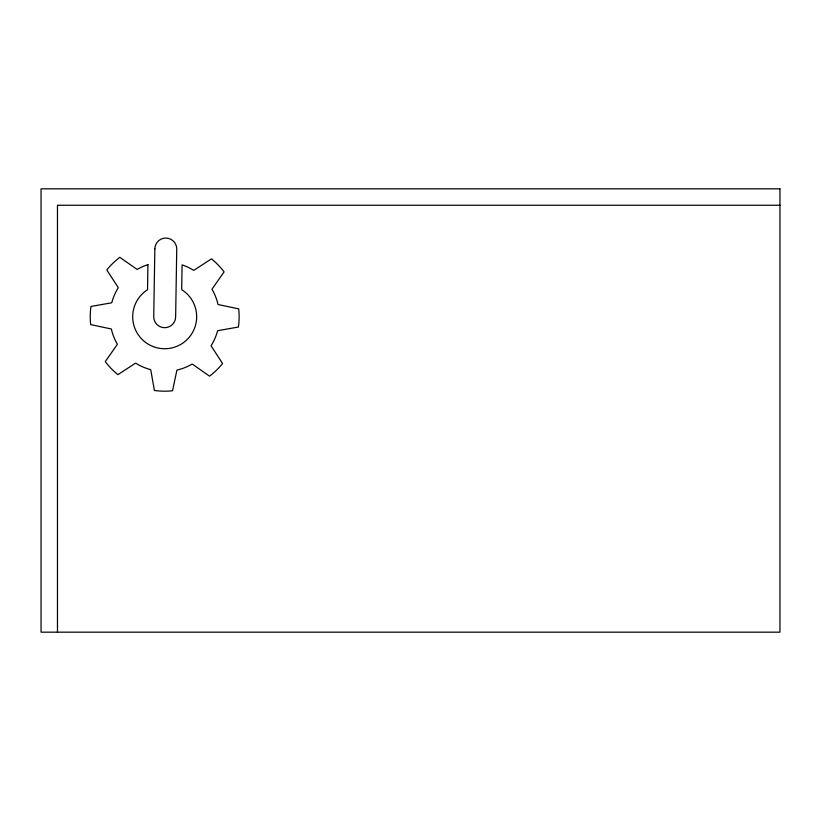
<?xml version="1.0" encoding="UTF-8"?>
<svg xmlns="http://www.w3.org/2000/svg" width="821" height="821" viewBox="0 0 821 821"><rect width="100%" height="100%" fill="white"/><g stroke="black" fill="none" stroke-linecap="round" stroke-linejoin="round"><path stroke-width="1.23" d="M779.95 205.25L57.47 205.25L57.47 632.17M147.934 264.639L147.523 289.741A31.998 31.998 0 0 0 140.514 337.708A31.998 31.998 0 0 0 188.984 337.554A31.998 31.998 0 0 0 181.677 289.639L182.088 264.855A54.73 54.73 0 0 1 193.756 270.376L211.469 258.851A74.434 74.434 0 0 1 224.082 271.884L211.982 289.208A54.73 54.73 0 0 1 218.037 304.519L238.706 308.891A74.434 74.434 0 0 1 238.408 327.025L217.606 330.719A54.73 54.73 0 0 1 211.059 345.826L222.583 363.529A74.434 74.434 0 0 1 209.54 376.151L192.217 364.042A54.73 54.73 0 0 1 176.915 370.097L172.543 390.765A74.434 74.434 0 0 1 154.399 390.468L150.705 369.666A54.73 54.73 0 0 1 135.609 363.118L117.896 374.643A74.434 74.434 0 0 1 105.273 361.609L117.382 344.286A54.73 54.73 0 0 1 111.328 328.975L90.659 324.603A74.434 74.434 0 0 1 90.957 306.459L111.759 302.775A54.73 54.73 0 0 1 118.306 287.668L106.781 269.955A74.434 74.434 0 0 1 119.825 257.342L137.148 269.442A54.73 54.73 0 0 1 147.934 264.639M154.851 248.835L153.732 316.567A10.95 10.95 0 0 0 164.508 327.692A10.95 10.95 0 0 0 175.632 316.927L176.741 249.194A10.95 10.95 0 0 0 165.975 238.059A10.95 10.95 0 0 0 154.851 248.835M779.95 188.83L41.05 188.83L41.05 632.17L779.95 632.17L779.95 188.83"/></g></svg>
